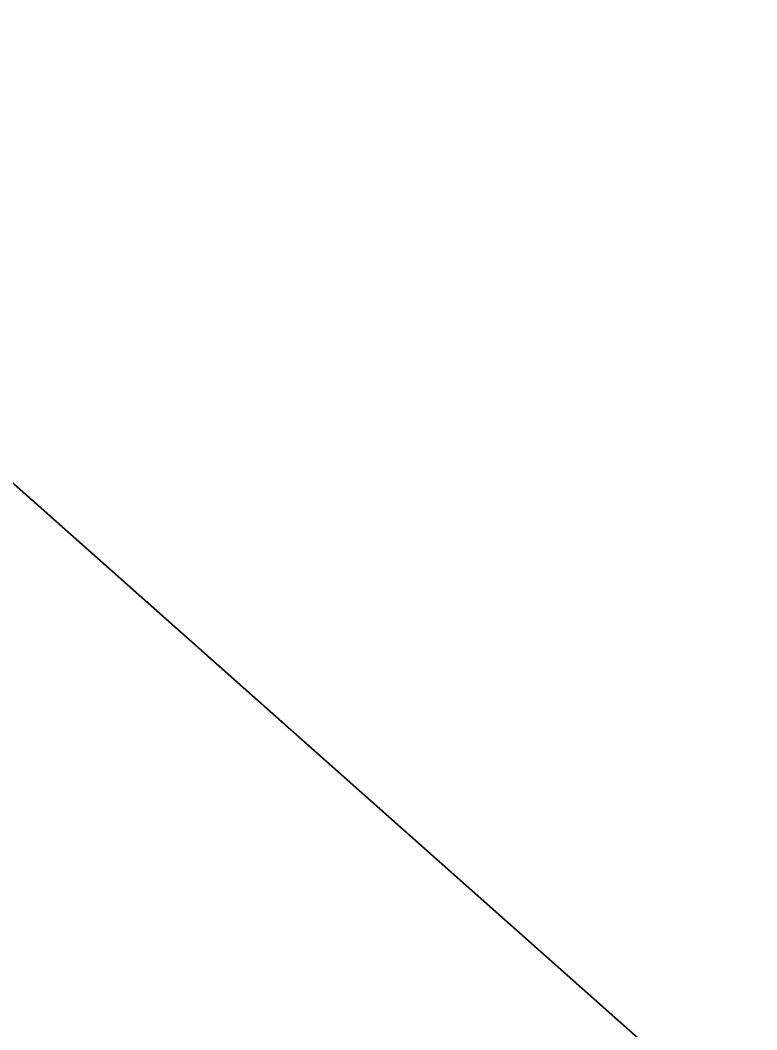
# Model space of a CAD drawing. Extents: x 383425 to 391668, y 6055101 to 6059545.
# Drawn here: x 388326.534 to 388328.037, y 6057647.867 to 6057649.928 of the extents above; entities that cross this region are included whole.
import ezdxf

# ---------------------------------------------------------------- set-up
doc = ezdxf.new("R2010")
doc.units = 0
doc.header["$LTSCALE"] = 5
doc.header["$PDMODE"] = 35
doc.header["$PDSIZE"] = 20
doc.linetypes.add('foc-TOPO', pattern=[1, 0.2, -0.8])
doc.layers.get('Defpoints').update_dxf_attribs({"color": 9})
doc.layers.add('F-AR-T', color=190, linetype='Continuous', lineweight=9)
doc.layers.add('P-PROPOSED', color=10, linetype='Continuous')
doc.layers.add('T-LOW-AREA', color=48, linetype='foc-TOPO')
doc.styles.add('80CG', font='ARIALN.TTF', dxfattribs={"height": 10})
doc.dimstyles.new('Compass 5 000', dxfattribs={"dimscale": 5, "dimtxt": 9, "dimasz": 2, "dimexe": 0.2, "dimexo": 0.0625, "dimgap": 0.5, "dimtad": 0, "dimtih": 1, "dimtoh": 1, "dimzin": 0, "dimdsep": 46, "dimtxsty": '80CG', "dimcen": 0.1, "dimse1": 1, "dimse2": 1, "dimclrd": 256, "dimclrt": 256, "dimaunit": 1, "dimadec": 4, "dimazin": 0, "dimtfac": 0.06, "dimtofl": 0, "dimtmove": 0, "dimatfit": 1, "dimfxl": 0.2, "dimtolj": 1, "dimtzin": 0, "dimlwd": -1, "dimarcsym": 0})

# ---------------------------------------------------------------- blocks, each defined once
blk = doc.blocks.new('*D47')
at = {"layer": 'Defpoints', "color": 0, "transparency": 16777216}
for p in [(388317.5726, 6057675.1382), (388287.7618, 6057640.4142), (388348.0304, 6057588.6731)]:
    blk.add_point(p, dxfattribs=at)
at = {"layer": 'F-AR-T', "transparency": 16777216}
for p, q in [((388384.3551, 6057630.9845), (388390.869, 6057638.572)), ((388341.5166, 6057581.0857), (388328.7275, 6057566.1888)), ((388328.7275, 6057566.1888), (388318.7275, 6057566.1888))]:
    blk.add_line(p, q, dxfattribs=at)
for points in [[(388383.0906, 6057632.0702), (388385.6197, 6057629.8989), (388377.8413, 6057623.3971)], [(388340.252, 6057582.1713), (388342.7811, 6057580), (388348.0304, 6057588.6731)]]:
    blk.add_solid(points, dxfattribs=at)
at = {"layer": 'F-AR-T', "transparency": 16777216, "insert": (388278.9799, 6057566.1888), "char_height": 10, "attachment_point": 5, "style": '80CG'}
blk.add_mtext('\\A1;Weyerhaeuser\\P45.72 A/R \\PDLO 4508', dxfattribs=at)

msp = doc.modelspace()

# ---------------------------------------------------------------- linework, layer by layer
at = {"layer": 'P-PROPOSED'}
msp.add_lwpolyline([(388105.1353, 6057836.7319), (388289.3974, 6057681.9105), (388353.3054, 6057625.2219), (388540.4082, 6057434.8299), (388590.3267, 6057393.8585), (388624.602, 6057371.3694), (388822.503, 6057206.1109), (388834.6981, 6057207.3309), (388846.5059, 6057194.7218), (388849.9008, 6057182.5516), (389164.6273, 6056922.3595), (389402.7567, 6056726.7818), (389544.3466, 6056611.8012), (389882.3237, 6056331.9117)], dxfattribs=at)
at = {"layer": 'T-LOW-AREA', "flags": 128}
msp.add_lwpolyline([(388835.888, 6057209.87), (388835.079, 6057210.499), (388834.334, 6057210.459), (388831.154, 6057208.495), (388827.506, 6057207.616), (388824.677, 6057207.333), (388822.263, 6057207.99), (388819.841, 6057209.068), (388816.756, 6057212.212), (388701.412, 6057309.498), (388625.207, 6057372.166), (388618.629, 6057376.772), (388610.431, 6057382.152), (388597.086, 6057390.66), (388590.931, 6057394.658), (388539.194, 6057439.887), (388498.446, 6057478.956), (388403.049, 6057576.03), (388354.31, 6057625.667), (388310.102, 6057664.881), (388206.622, 6057752.766), (388134.014, 6057813.773), (388131.088, 6057816.14), (388129.068, 6057818.247), (388127.833, 6057820.52), (388127.224, 6057821.757), (388126.529, 6057822.546)], dxfattribs=at)

# ---------------------------------------------------------------- dimensions: what is measured, and where the dimension line sits
at = {"layer": 'F-AR-T'}
dim = msp.add_linear_dim(base=(388348.0304, 6057588.6731), p1=(388317.5726, 6057675.1382), p2=(388287.7618, 6057640.4142), angle=229.3537, text='Weyerhaeuser\\P45.72 A/R \\PDLO 4508', dimstyle='Compass 5 000', dxfattribs=at)
dim.commit()
dim.dimension.update_dxf_attribs({"geometry": '*D47', "text_midpoint": (388278.9799, 6057566.1888), "dimtype": 161})

doc.saveas('drawing.dxf')
